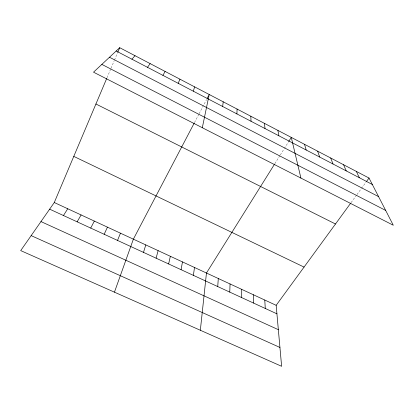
<?xml version="1.0" encoding="UTF-8"?>
<svg xmlns="http://www.w3.org/2000/svg" width="414" height="414" viewBox="0 0 414 414"><rect width="100%" height="100%" fill="white"/><g stroke="black" fill="none" stroke-linecap="round" stroke-linejoin="round"><path stroke-width="0.31" stroke-dasharray="2.07 1.55" d="M107.019 77.728L110.771 68.853M111.019 68.263L114.269 60.568M114.518 59.983L117.483 52.966M194.523 122.513L198.886 114.192M199.175 113.638L206.534 99.598M274.906 163.587L279.952 155.519M280.294 154.981L283.994 149.066M284.325 148.533L288.304 142.173M351.108 202.591L356.651 194.994M357.018 194.487L361.091 188.908M361.469 188.391L366.002 182.181"/><path stroke-width="0.62" d="M241.693 297.599L241.719 289.355M236.917 113.917L237.077 109.058M229.76 292.103L230.055 283.952M217.728 286.566L218.302 278.508M200.34 330.258L206.457 273.017L274.575 164.115M222.665 106.491L223.208 101.808M193.379 275.351L194.513 267.485M181.058 269.68L182.481 261.912M202.311 127.729L209.21 94.49L207.129 98.465M168.633 263.956L170.351 256.292M156.109 258.191L158.122 250.63M143.482 252.374L145.795 244.917M193.307 91.194L194.652 86.883M114.445 292.17L133.37 239.163L194.228 123.072M117.519 240.42L120.464 233.185M350.73 203.108L276.164 305.315L281.623 366.302L20.7 250.599L54.281 202.524L106.776 78.308M117.731 52.381L119.708 47.698L369.019 178.041L393.3 225.252L93.523 72.176L119.708 47.698M178.191 83.312L179.955 79.198M104.178 234.277L107.449 227.157M90.718 228.078L94.325 221.076M162.919 75.353L165.114 71.436M77.149 221.826L81.092 214.944M288.636 141.645L291.285 137.401L300.916 178.077M63.456 215.523L67.746 208.759M147.498 67.316L150.127 63.601M366.38 181.663L369.019 178.041M131.921 59.197L134.995 55.693M31.164 235.618L279.936 347.455M40.965 221.588L278.348 329.679M49.644 209.163L276.93 313.828M54.281 202.524L276.164 305.315M73.78 156.383L304.057 267.087M95.919 103.997L335.495 223.995M101.849 64.398L385.672 210.416M109.503 57.241L378.577 196.629M116.184 51L372.341 184.494M356.351 171.417L359.352 177.725M343.568 164.736L346.244 170.894M330.677 157.993L333.016 164.001M317.662 151.193L319.67 157.046M304.533 144.326L306.194 150.023M277.918 130.415L278.87 135.782M264.427 123.362L265.017 128.563M264.774 300.036L265.276 308.461M250.817 116.241L251.034 121.276M253.29 294.716L253.528 303.053"/></g></svg>
